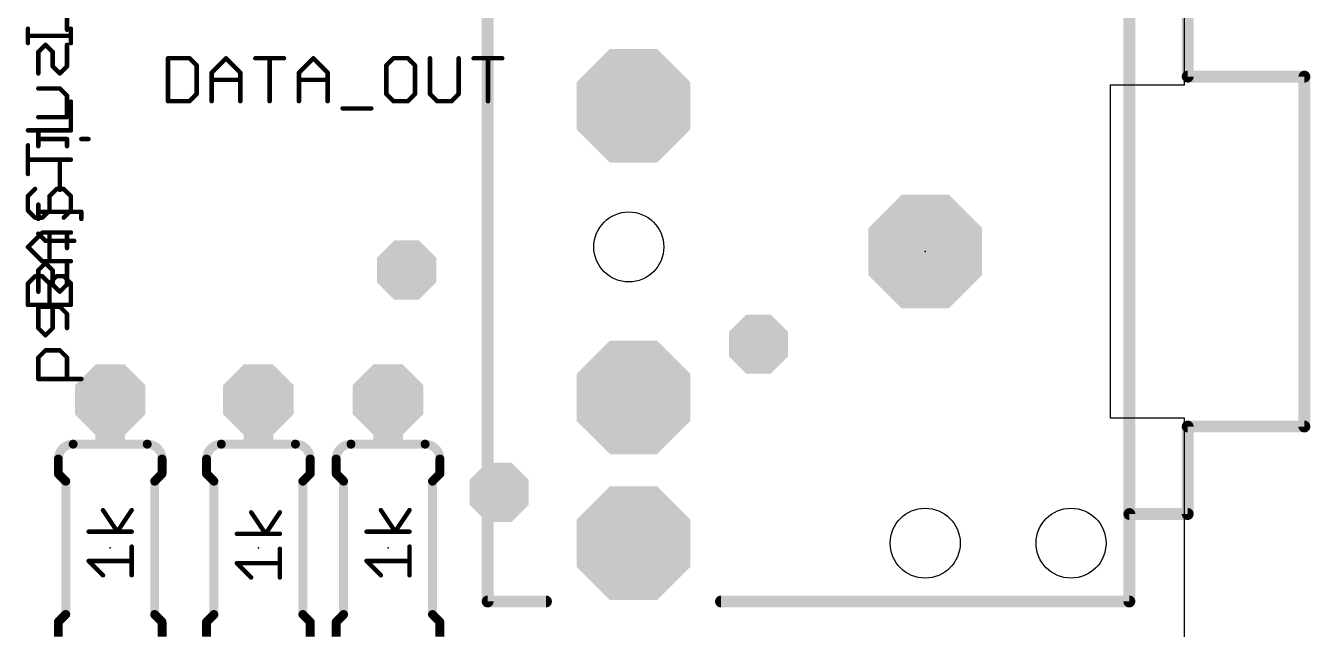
# Model space of a CAD drawing. Extents: x -2.2 to 51.7, y -0.4 to 51.
# Drawn here: x 29.67 to 51.69, y 12.26 to 22.61 of the extents above; entities that cross this region are included whole.
import ezdxf

# ---------------------------------------------------------------- set-up
doc = ezdxf.new("R2010")
doc.units = 0
for name, color, linetype in [('17', 94, 'CONTINUOUS'), ('18', 94, 'CONTINUOUS'), ('20', 178, 'CONTINUOUS'), ('21', 250, 'CONTINUOUS'), ('22', 250, 'CONTINUOUS'), ('23', 178, 'CONTINUOUS'), ('25', 250, 'CONTINUOUS'), ('27', 250, 'CONTINUOUS'), ('51', 250, 'CONTINUOUS')]:
    doc.layers.add(name, color=color, linetype=linetype)

# ---------------------------------------------------------------- blocks, each defined once
blk = doc.blocks.new('OCTAGONP')
at = {"const_width": 0.5}
blk.add_lwpolyline([(-0.25, -0.1036), (-0.25, 0.1036), (-0.1036, 0.25), (0.1036, 0.25), (0.25, 0.1036), (0.25, -0.1036), (0.1036, -0.25), (-0.1036, -0.25), (-0.25, -0.1036), (-0.25, 0.1036)], dxfattribs=at)
blk = doc.blocks.new('RECT')
blk.add_solid([(-0.5, -0.5), (0.5, -0.5), (-0.5, 0.5), (0.5, 0.5)])
blk = doc.blocks.new('OCTAGONV')
at = {"const_width": 0.5}
blk.add_lwpolyline([(-0.25, -0.1036), (-0.25, 0.1036), (-0.1036, 0.25), (0.1036, 0.25), (0.25, 0.1036), (0.25, -0.1036), (0.1036, -0.25), (-0.1036, -0.25), (-0.25, -0.1036), (-0.25, 0.1036)], dxfattribs=at)

msp = doc.modelspace()

# ---------------------------------------------------------------- linework, layer by layer
at = {"layer": '20'}
for p, q in [((49.53, 21.59), (49.53, 28.575)), ((48.26, 15.875), (48.26, 21.59)), ((48.26, 21.59), (49.53, 21.59)), ((49.53, 15.875), (48.26, 15.875)), ((49.53, 8.89), (49.53, 15.875))]:
    msp.add_line(p, q, dxfattribs=at)
for centre in [(40.005, 18.8125), (45.085, 13.7325), (47.585, 13.7325)]:
    msp.add_circle(centre, 0.6, dxfattribs=at)
at = {"layer": '21'}
for points, const_width in [([(37.585, 12.7325), (37.585, 24.7325)], 0.2032), ([(48.585, 12.7325), (48.585, 24.7325)], 0.2032), ([(29.7047, 22.3086), (29.7047, 22.5543)], 0.0762), ([(30.4419, 22.4315), (29.7047, 22.4315)], 0.0762), ([(30.4419, 22.3086), (30.4419, 22.5543)], 0.0762), ([(30.4419, 20.8118), (30.4419, 21.3032)], 0.0762), ([(29.7047, 20.8118), (30.4419, 20.8118)], 0.0762), ([(29.7047, 20.0633), (29.7047, 20.5548)], 0.0762), ([(30.4419, 20.3091), (29.7047, 20.3091)], 0.0762), ([(29.8275, 19.8064), (29.7047, 19.6835)], 0.0762), ([(30.0733, 19.6835), (30.1962, 19.8064)], 0.0762), ([(30.1962, 19.8064), (30.319, 19.8064)], 0.0762), ([(30.319, 19.8064), (30.4419, 19.6835)], 0.0762), ([(29.7047, 19.6835), (29.7047, 19.4378)], 0.0762), ([(30.0733, 19.4378), (30.0733, 19.6835)], 0.0762), ([(30.4419, 19.6835), (30.4419, 19.4378)], 0.0762), ([(29.7047, 19.4378), (29.8275, 19.3149)], 0.0762), ([(29.9504, 19.3149), (30.0733, 19.4378)], 0.0762), ([(30.4419, 19.4378), (30.319, 19.3149)], 0.0762), ([(29.8275, 19.3149), (29.9504, 19.3149)], 0.0762), ([(29.7047, 18.8123), (29.9504, 19.058)], 0.0762), ([(29.9504, 19.058), (30.4419, 19.058)], 0.0762), ([(30.0733, 18.5665), (30.0733, 19.058)], 0.0762), ([(29.9504, 18.5665), (29.7047, 18.8123)], 0.0762), ([(30.4419, 18.5665), (29.9504, 18.5665)], 0.0762), ([(29.7047, 18.1867), (29.8275, 18.3096)], 0.0762), ([(29.8275, 18.3096), (29.9504, 18.3096)], 0.0762), ([(29.9504, 18.3096), (30.0733, 18.1867)], 0.0762), ([(30.0733, 18.1867), (30.1962, 18.3096)], 0.0762), ([(30.1962, 18.3096), (30.319, 18.3096)], 0.0762), ([(30.319, 18.3096), (30.4419, 18.1867)], 0.0762), ([(29.7047, 17.8181), (29.7047, 18.1867)], 0.0762), ([(30.0733, 17.8181), (30.0733, 18.1867)], 0.0762), ([(30.4419, 18.1867), (30.4419, 17.8181)], 0.0762), ([(30.4419, 17.8181), (29.7047, 17.8181)], 0.0762), ([(30.226, 15.1765), (30.226, 14.9225)], 0.1524), ([(32.004, 15.1765), (32.004, 14.9225)], 0.1524), ([(32.766, 15.1765), (32.766, 14.9225)], 0.1524), ([(34.544, 15.1765), (34.544, 14.9225)], 0.1524), ([(34.9885, 15.1765), (34.9885, 14.9225)], 0.1524), ([(36.7665, 15.1765), (36.7665, 14.9225)], 0.1524), ([(30.353, 14.7955), (30.226, 14.9225)], 0.1524), ([(31.877, 14.7955), (32.004, 14.9225)], 0.1524), ([(32.893, 14.7955), (32.766, 14.9225)], 0.1524), ([(34.417, 14.7955), (34.544, 14.9225)], 0.1524), ([(35.1155, 14.7955), (34.9885, 14.9225)], 0.1524), ([(36.6395, 14.7955), (36.7665, 14.9225)], 0.1524), ([(30.353, 12.5095), (30.353, 14.7955)], 0.1524), ([(31.877, 12.5095), (31.877, 14.7955)], 0.1524), ([(32.893, 14.7955), (32.893, 12.5095)], 0.1524), ([(34.417, 14.7955), (34.417, 12.5095)], 0.1524), ([(35.1155, 12.5095), (35.1155, 14.7955)], 0.1524), ([(36.6395, 12.5095), (36.6395, 14.7955)], 0.1524), ([(37.585, 12.7325), (38.585, 12.7325)], 0.2032), ([(48.585, 12.7325), (41.585, 12.7325)], 0.2032), ([(30.353, 12.5095), (30.226, 12.3825)], 0.1524), ([(31.877, 12.5095), (32.004, 12.3825)], 0.1524), ([(32.893, 12.5095), (32.766, 12.3825)], 0.1524), ([(34.417, 12.5095), (34.544, 12.3825)], 0.1524), ([(35.1155, 12.5095), (34.9885, 12.3825)], 0.1524), ([(36.6395, 12.5095), (36.7665, 12.3825)], 0.1524), ([(30.226, 12.1285), (30.226, 12.3825)], 0.1524), ([(32.004, 12.1285), (32.004, 12.3825)], 0.1524), ([(32.766, 12.1285), (32.766, 12.3825)], 0.1524), ([(34.544, 12.1285), (34.544, 12.3825)], 0.1524), ([(34.9885, 12.1285), (34.9885, 12.3825)], 0.1524), ([(36.7665, 12.1285), (36.7665, 12.3825)], 0.1524)]:
    msp.add_lwpolyline(points, dxfattribs=dict(at, const_width=const_width))
for points, const_width in [([(29.7237, 22.5543, 1), (29.6856, 22.5543)], 0.0381), ([(29.7047, 22.4505, 1), (29.7047, 22.4124)], 0.0381), ([(30.461, 22.5543, 1), (30.4229, 22.5543)], 0.0381), ([(30.4419, 22.4124, 1), (30.4419, 22.4505)], 0.0381), ([(29.6856, 22.3086, 1), (29.7237, 22.3086)], 0.0381), ([(30.4229, 22.3086, 1), (30.461, 22.3086)], 0.0381), ([(30.461, 21.3032, 1), (30.4229, 21.3032)], 0.0381), ([(29.7047, 20.8308, 1), (29.7047, 20.7927)], 0.0381), ([(30.4229, 20.8118, 1), (30.461, 20.8118)], 0.0381), ([(30.4419, 20.7927, 1), (30.4419, 20.8308)], 0.0381), ([(29.7237, 20.5548, 1), (29.6856, 20.5548)], 0.0381), ([(29.7047, 20.3281, 1), (29.7047, 20.29)], 0.0381), ([(30.4419, 20.29, 1), (30.4419, 20.3281)], 0.0381), ([(29.6856, 20.0633, 1), (29.7237, 20.0633)], 0.0381), ([(29.841, 19.7929, 1), (29.8141, 19.8199)], 0.0381), ([(30.1962, 19.8255, 1), (30.1962, 19.7874)], 0.0381), ([(30.2096, 19.7929, 1), (30.1827, 19.8199)], 0.0381), ([(30.3325, 19.8199, 1), (30.3056, 19.7929)], 0.0381), ([(30.319, 19.7874, 1), (30.319, 19.8255)], 0.0381), ([(29.7237, 19.6835, 1), (29.6856, 19.6835)], 0.0381), ([(29.6912, 19.697, 1), (29.7181, 19.6701)], 0.0381), ([(30.0923, 19.6835, 1), (30.0542, 19.6835)], 0.0381), ([(30.0598, 19.697, 1), (30.0868, 19.6701)], 0.0381), ([(30.461, 19.6835, 1), (30.4229, 19.6835)], 0.0381), ([(30.4284, 19.6701, 1), (30.4554, 19.697)], 0.0381), ([(29.7181, 19.4513, 1), (29.6912, 19.4243)], 0.0381), ([(29.6856, 19.4378, 1), (29.7237, 19.4378)], 0.0381), ([(30.0542, 19.4378, 1), (30.0923, 19.4378)], 0.0381), ([(30.0868, 19.4243, 1), (30.0598, 19.4513)], 0.0381), ([(30.4229, 19.4378, 1), (30.461, 19.4378)], 0.0381), ([(30.4554, 19.4243, 1), (30.4284, 19.4513)], 0.0381), ([(29.8275, 19.334, 1), (29.8275, 19.2959)], 0.0381), ([(29.8141, 19.3015, 1), (29.841, 19.3284)], 0.0381), ([(29.9369, 19.3284, 1), (29.9639, 19.3015)], 0.0381), ([(29.9504, 19.2959, 1), (29.9504, 19.334)], 0.0381), ([(30.3056, 19.3284, 1), (30.3325, 19.3015)], 0.0381), ([(29.9504, 19.077, 1), (29.9504, 19.0389)], 0.0381), ([(29.9639, 19.0445, 1), (29.9369, 19.0715)], 0.0381), ([(30.0923, 19.058, 1), (30.0542, 19.058)], 0.0381), ([(30.4419, 19.0389, 1), (30.4419, 19.077)], 0.0381), ([(29.7181, 18.8257, 1), (29.6912, 18.7988)], 0.0381), ([(29.6912, 18.8257, 1), (29.7181, 18.7988)], 0.0381), ([(29.9504, 18.5856, 1), (29.9504, 18.5475)], 0.0381), ([(29.9369, 18.553, 1), (29.9639, 18.58)], 0.0381), ([(30.0542, 18.5665, 1), (30.0923, 18.5665)], 0.0381), ([(30.4419, 18.5475, 1), (30.4419, 18.5856)], 0.0381), ([(29.8275, 18.3286, 1), (29.8275, 18.2905)], 0.0381), ([(29.841, 18.2961, 1), (29.8141, 18.3231)], 0.0381), ([(29.9639, 18.3231, 1), (29.9369, 18.2961)], 0.0381), ([(29.9504, 18.2905, 1), (29.9504, 18.3286)], 0.0381), ([(30.1962, 18.3286, 1), (30.1962, 18.2905)], 0.0381), ([(30.2096, 18.2961, 1), (30.1827, 18.3231)], 0.0381), ([(30.3325, 18.3231, 1), (30.3056, 18.2961)], 0.0381), ([(30.319, 18.2905, 1), (30.319, 18.3286)], 0.0381), ([(29.6912, 18.2002, 1), (29.7181, 18.1732)], 0.0381), ([(29.7237, 18.1867, 1), (29.6856, 18.1867)], 0.0381), ([(30.0923, 18.1867, 1), (30.0542, 18.1867)], 0.0381), ([(30.0598, 18.2002, 1), (30.0868, 18.1732)], 0.0381), ([(30.0598, 18.1732, 1), (30.0868, 18.2002)], 0.0381), ([(30.461, 18.1867, 1), (30.4229, 18.1867)], 0.0381), ([(30.4284, 18.1732, 1), (30.4554, 18.2002)], 0.0381), ([(29.7047, 17.8372, 1), (29.7047, 17.7991)], 0.0381), ([(29.6856, 17.8181, 1), (29.7237, 17.8181)], 0.0381), ([(30.0542, 17.8181, 1), (30.0923, 17.8181)], 0.0381), ([(30.4229, 17.8181, 1), (30.461, 17.8181)], 0.0381), ([(30.4419, 17.7991, 1), (30.4419, 17.8372)], 0.0381), ([(30.48, 15.4305, 0.4142), (30.226, 15.1765)], 0.1524), ([(30.48, 15.3924, 1), (30.48, 15.4686)], 0.0762), ([(32.004, 15.1765, 0.4142), (31.75, 15.4305)], 0.1524), ([(31.75, 15.4686, 1), (31.75, 15.3924)], 0.0762), ([(33.02, 15.4305, 0.4142), (32.766, 15.1765)], 0.1524), ([(33.02, 15.3924, 1), (33.02, 15.4686)], 0.0762), ([(34.544, 15.1765, 0.4142), (34.29, 15.4305)], 0.1524), ([(34.29, 15.4686, 1), (34.29, 15.3924)], 0.0762), ([(35.2425, 15.4305, 0.4142), (34.9885, 15.1765)], 0.1524), ([(35.2425, 15.3924, 1), (35.2425, 15.4686)], 0.0762), ([(36.7665, 15.1765, 0.4142), (36.5125, 15.4305)], 0.1524), ([(36.5125, 15.4686, 1), (36.5125, 15.3924)], 0.0762), ([(30.2641, 15.1765, 1), (30.1879, 15.1765)], 0.0762), ([(30.1879, 15.1765, 1), (30.2641, 15.1765)], 0.0762), ([(32.0421, 15.1765, 1), (31.9659, 15.1765)], 0.0762), ([(31.9659, 15.1765, 1), (32.0421, 15.1765)], 0.0762), ([(32.8041, 15.1765, 1), (32.7279, 15.1765)], 0.0762), ([(32.7279, 15.1765, 1), (32.8041, 15.1765)], 0.0762), ([(34.5821, 15.1765, 1), (34.5059, 15.1765)], 0.0762), ([(34.5059, 15.1765, 1), (34.5821, 15.1765)], 0.0762), ([(35.0266, 15.1765, 1), (34.9504, 15.1765)], 0.0762), ([(34.9504, 15.1765, 1), (35.0266, 15.1765)], 0.0762), ([(36.8046, 15.1765, 1), (36.7284, 15.1765)], 0.0762), ([(36.7284, 15.1765, 1), (36.8046, 15.1765)], 0.0762), ([(30.2529, 14.9494, 1), (30.1991, 14.8956)], 0.0762), ([(32.0309, 14.8956, 1), (31.9771, 14.9494)], 0.0762), ([(32.7929, 14.9494, 1), (32.7391, 14.8956)], 0.0762), ([(34.5709, 14.8956, 1), (34.5171, 14.9494)], 0.0762), ([(35.0154, 14.9494, 1), (34.9616, 14.8956)], 0.0762), ([(36.7934, 14.8956, 1), (36.7396, 14.9494)], 0.0762), ([(30.1879, 14.9225, 1), (30.2641, 14.9225)], 0.0762), ([(30.3911, 14.7955, 1), (30.3149, 14.7955)], 0.0762), ([(30.3261, 14.7686, 1), (30.3799, 14.8224)], 0.0762), ([(31.9151, 14.7955, 1), (31.8389, 14.7955)], 0.0762), ([(31.8501, 14.8224, 1), (31.9039, 14.7686)], 0.0762), ([(31.9659, 14.9225, 1), (32.0421, 14.9225)], 0.0762), ([(32.7279, 14.9225, 1), (32.8041, 14.9225)], 0.0762), ([(32.9311, 14.7955, 1), (32.8549, 14.7955)], 0.0762), ([(32.8661, 14.7686, 1), (32.9199, 14.8224)], 0.0762), ([(34.4551, 14.7955, 1), (34.3789, 14.7955)], 0.0762), ([(34.3901, 14.8224, 1), (34.4439, 14.7686)], 0.0762), ([(34.5059, 14.9225, 1), (34.5821, 14.9225)], 0.0762), ([(34.9504, 14.9225, 1), (35.0266, 14.9225)], 0.0762), ([(35.1536, 14.7955, 1), (35.0774, 14.7955)], 0.0762), ([(35.0886, 14.7686, 1), (35.1424, 14.8224)], 0.0762), ([(36.6776, 14.7955, 1), (36.6014, 14.7955)], 0.0762), ([(36.6126, 14.8224, 1), (36.6664, 14.7686)], 0.0762), ([(36.7284, 14.9225, 1), (36.8046, 14.9225)], 0.0762), ([(37.585, 12.7833, 1), (37.585, 12.6817)], 0.1016), ([(37.5342, 12.7325, 1), (37.6358, 12.7325)], 0.1016), ([(38.585, 12.6817, 1), (38.585, 12.7833)], 0.1016), ([(41.585, 12.7833, 1), (41.585, 12.6817)], 0.1016), ([(48.5342, 12.7325, 1), (48.6358, 12.7325)], 0.1016), ([(48.585, 12.6817, 1), (48.585, 12.7833)], 0.1016), ([(30.3799, 12.4826, 1), (30.3261, 12.5364)], 0.0762), ([(31.9039, 12.5364, 1), (31.8501, 12.4826)], 0.0762), ([(32.9199, 12.4826, 1), (32.8661, 12.5364)], 0.0762), ([(34.4439, 12.5364, 1), (34.3901, 12.4826)], 0.0762), ([(35.1424, 12.4826, 1), (35.0886, 12.5364)], 0.0762), ([(36.6664, 12.5364, 1), (36.6126, 12.4826)], 0.0762), ([(30.2641, 12.3825, 1), (30.1879, 12.3825)], 0.0762), ([(30.1991, 12.4094, 1), (30.2529, 12.3556)], 0.0762), ([(30.3149, 12.5095, 1), (30.3911, 12.5095)], 0.0762), ([(31.8389, 12.5095, 1), (31.9151, 12.5095)], 0.0762), ([(32.0421, 12.3825, 1), (31.9659, 12.3825)], 0.0762), ([(31.9771, 12.3556, 1), (32.0309, 12.4094)], 0.0762), ([(32.8041, 12.3825, 1), (32.7279, 12.3825)], 0.0762), ([(32.7391, 12.4094, 1), (32.7929, 12.3556)], 0.0762), ([(32.8549, 12.5095, 1), (32.9311, 12.5095)], 0.0762), ([(34.3789, 12.5095, 1), (34.4551, 12.5095)], 0.0762), ([(34.5821, 12.3825, 1), (34.5059, 12.3825)], 0.0762), ([(34.5171, 12.3556, 1), (34.5709, 12.4094)], 0.0762), ([(35.0266, 12.3825, 1), (34.9504, 12.3825)], 0.0762), ([(34.9616, 12.4094, 1), (35.0154, 12.3556)], 0.0762), ([(35.0774, 12.5095, 1), (35.1536, 12.5095)], 0.0762), ([(36.6014, 12.5095, 1), (36.6776, 12.5095)], 0.0762), ([(36.8046, 12.3825, 1), (36.7284, 12.3825)], 0.0762), ([(36.7396, 12.3556, 1), (36.7934, 12.4094)], 0.0762)]:
    msp.add_lwpolyline(points, format="xyb", dxfattribs=dict(at, const_width=const_width))
at = {"layer": '22', "const_width": 0.0762}
for points in [[(30.3746, 22.5354), (30.3746, 22.7812)], [(29.8831, 22.1556), (30.006, 22.2785)], [(30.006, 22.2785), (30.1288, 22.1556)], [(30.3746, 21.9099), (30.3746, 22.2785)], [(29.8831, 21.787), (29.8831, 22.1556)], [(30.1288, 22.1556), (30.1288, 21.9099)], [(30.1288, 21.9099), (30.2517, 21.787)], [(30.2517, 21.787), (30.3746, 21.9099)], [(30.2517, 21.5301), (29.8831, 21.5301)], [(30.3746, 21.4072), (30.2517, 21.5301)], [(30.3746, 21.0386), (30.3746, 21.4072)], [(29.8831, 21.0386), (30.3746, 21.0386)], [(29.8831, 20.5397), (29.8831, 20.7854)], [(30.3746, 20.6625), (29.8831, 20.6625)], [(30.3746, 20.5397), (30.3746, 20.6625)], [(30.7432, 20.6625), (30.6203, 20.6625)], [(30.2517, 19.7912), (30.2517, 20.2827)], [(29.8831, 19.2923), (29.8831, 19.538)], [(30.6203, 19.4152), (29.8831, 19.4152)], [(30.6203, 19.2923), (30.6203, 19.4152)], [(30.006, 18.9162), (29.8831, 19.0391)], [(30.4975, 18.9162), (30.006, 18.9162)], [(30.3746, 18.7933), (30.3746, 19.0391)], [(29.8831, 18.4135), (30.006, 18.5364)], [(30.006, 18.5364), (30.1288, 18.4135)], [(30.3746, 18.1678), (30.3746, 18.5364)], [(29.8831, 18.0449), (29.8831, 18.4135)], [(30.1288, 18.4135), (30.1288, 18.1678)], [(30.1288, 18.1678), (30.2517, 18.0449)], [(30.2517, 18.0449), (30.3746, 18.1678)], [(30.2517, 17.788), (29.8831, 17.788)], [(29.8831, 17.788), (29.8831, 17.4194)], [(30.1288, 17.4194), (30.1288, 17.788)], [(30.3746, 17.6651), (30.2517, 17.788)], [(30.3746, 17.4194), (30.3746, 17.6651)], [(29.8831, 17.4194), (30.006, 17.2965)], [(30.006, 17.2965), (30.1288, 17.4194)], [(29.8831, 16.9167), (30.006, 17.0396)], [(30.006, 17.0396), (30.2517, 17.0396)], [(30.2517, 17.0396), (30.3746, 16.9167)], [(29.8831, 16.5481), (29.8831, 16.9167)], [(30.3746, 16.9167), (30.3746, 16.5481)], [(30.6203, 16.5481), (29.8831, 16.5481)]]:
    msp.add_lwpolyline(points, dxfattribs=at)
at = {"layer": '22', "const_width": 0.0381}
for points in [[(30.3555, 22.5354, 1), (30.3936, 22.5354)], [(30.0194, 22.292, 1), (29.9925, 22.265)], [(30.0194, 22.265, 1), (29.9925, 22.292)], [(30.3936, 22.2785, 1), (30.3555, 22.2785)], [(29.8696, 22.1691, 1), (29.8966, 22.1422)], [(29.9022, 22.1556, 1), (29.8641, 22.1556)], [(30.1479, 22.1556, 1), (30.1098, 22.1556)], [(30.1154, 22.1422, 1), (30.1423, 22.1691)], [(29.8641, 21.787, 1), (29.9022, 21.787)], [(30.1098, 21.9099, 1), (30.1479, 21.9099)], [(30.1423, 21.9233, 1), (30.1154, 21.8964)], [(30.2382, 21.8005, 1), (30.2652, 21.7735)], [(30.2382, 21.7735, 1), (30.2652, 21.8005)], [(30.3555, 21.9099, 1), (30.3936, 21.9099)], [(30.3881, 21.8964, 1), (30.3611, 21.9233)], [(29.8831, 21.5491, 1), (29.8831, 21.511)], [(30.2652, 21.5435, 1), (30.2382, 21.5166)], [(30.2517, 21.511, 1), (30.2517, 21.5491)], [(30.3936, 21.4072, 1), (30.3555, 21.4072)], [(30.3611, 21.3937, 1), (30.3881, 21.4207)], [(29.8831, 21.0576, 1), (29.8831, 21.0195)], [(30.3555, 21.0386, 1), (30.3936, 21.0386)], [(30.3746, 21.0195, 1), (30.3746, 21.0576)], [(29.8831, 20.6816, 1), (29.8831, 20.6435)], [(29.9022, 20.7854, 1), (29.8641, 20.7854)], [(30.3936, 20.6625, 1), (30.3555, 20.6625)], [(30.3746, 20.6435, 1), (30.3746, 20.6816)], [(30.6203, 20.6816, 1), (30.6203, 20.6435)], [(30.7432, 20.6435, 1), (30.7432, 20.6816)], [(29.8641, 20.5397, 1), (29.9022, 20.5397)], [(30.3555, 20.5397, 1), (30.3936, 20.5397)], [(30.2708, 20.2827, 1), (30.2327, 20.2827)], [(30.2327, 19.7912, 1), (30.2708, 19.7912)], [(29.8831, 19.4342, 1), (29.8831, 19.3961)], [(29.9022, 19.538, 1), (29.8641, 19.538)], [(30.6394, 19.4152, 1), (30.6013, 19.4152)], [(30.6203, 19.3961, 1), (30.6203, 19.4342)], [(29.8641, 19.2923, 1), (29.9022, 19.2923)], [(30.6013, 19.2923, 1), (30.6394, 19.2923)], [(29.8966, 19.0526, 1), (29.8696, 19.0256)], [(30.006, 18.9353, 1), (30.006, 18.8972)], [(29.9925, 18.9027, 1), (30.0194, 18.9297)], [(30.3936, 19.0391, 1), (30.3555, 19.0391)], [(30.4975, 18.8972, 1), (30.4975, 18.9353)], [(30.3555, 18.7933, 1), (30.3936, 18.7933)], [(30.0194, 18.5499, 1), (29.9925, 18.5229)], [(30.0194, 18.5229, 1), (29.9925, 18.5499)], [(30.3936, 18.5364, 1), (30.3555, 18.5364)], [(29.8696, 18.427, 1), (29.8966, 18.4001)], [(29.9022, 18.4135, 1), (29.8641, 18.4135)], [(30.1479, 18.4135, 1), (30.1098, 18.4135)], [(30.1154, 18.4001, 1), (30.1423, 18.427)], [(29.8641, 18.0449, 1), (29.9022, 18.0449)], [(30.1423, 18.1813, 1), (30.1154, 18.1543)], [(30.1098, 18.1678, 1), (30.1479, 18.1678)], [(30.2382, 18.0584, 1), (30.2652, 18.0315)], [(30.2382, 18.0315, 1), (30.2652, 18.0584)], [(30.3555, 18.1678, 1), (30.3936, 18.1678)], [(30.3881, 18.1543, 1), (30.3611, 18.1813)], [(29.8831, 17.8071, 1), (29.8831, 17.769)], [(29.9022, 17.788, 1), (29.8641, 17.788)], [(30.1479, 17.788, 1), (30.1098, 17.788)], [(30.2652, 17.8015, 1), (30.2382, 17.7745)], [(30.2517, 17.769, 1), (30.2517, 17.8071)], [(30.3936, 17.6651, 1), (30.3555, 17.6651)], [(30.3611, 17.6517, 1), (30.3881, 17.6786)], [(29.8966, 17.4329, 1), (29.8696, 17.4059)], [(29.8641, 17.4194, 1), (29.9022, 17.4194)], [(30.1098, 17.4194, 1), (30.1479, 17.4194)], [(30.1423, 17.4059, 1), (30.1154, 17.4329)], [(30.3555, 17.4194, 1), (30.3936, 17.4194)], [(29.9925, 17.31, 1), (30.0194, 17.283)], [(29.9925, 17.283, 1), (30.0194, 17.31)], [(30.006, 17.0586, 1), (30.006, 17.0205)], [(30.0194, 17.0261, 1), (29.9925, 17.0531)], [(30.2652, 17.0531, 1), (30.2382, 17.0261)], [(30.2517, 17.0205, 1), (30.2517, 17.0586)], [(29.8696, 16.9302, 1), (29.8966, 16.9032)], [(29.9022, 16.9167, 1), (29.8641, 16.9167)], [(30.3936, 16.9167, 1), (30.3555, 16.9167)], [(30.3611, 16.9032, 1), (30.3881, 16.9302)], [(29.8831, 16.5672, 1), (29.8831, 16.5291)], [(29.8641, 16.5481, 1), (29.9022, 16.5481)], [(30.3555, 16.5481, 1), (30.3936, 16.5481)], [(30.6203, 16.5291, 1), (30.6203, 16.5672)]]:
    msp.add_lwpolyline(points, format="xyb", dxfattribs=at)
at = {"layer": '23'}
for p in [(45.085, 18.7325), (31.115, 13.6525), (33.655, 13.6525), (35.8775, 13.6525)]:
    msp.add_point(p, dxfattribs=at)
at = {"layer": '25', "const_width": 0.0381}
for points in [[(32.1056, 22.0669, 1), (32.1056, 22.0288)], [(32.1247, 22.0478, 1), (32.0866, 22.0478)], [(32.4877, 22.0613, 1), (32.4607, 22.0344)], [(32.4742, 22.0288, 1), (32.4742, 22.0669)], [(33.1132, 22.0613, 1), (33.0863, 22.0344)], [(33.1132, 22.0344, 1), (33.0863, 22.0613)], [(33.6024, 22.0669, 1), (33.6024, 22.0288)], [(33.8672, 22.0478, 1), (33.8291, 22.0478)], [(34.0939, 22.0288, 1), (34.0939, 22.0669)], [(34.6101, 22.0613, 1), (34.5831, 22.0344)], [(34.6101, 22.0344, 1), (34.5831, 22.0613)], [(35.9705, 22.0669, 1), (35.9705, 22.0288)], [(35.984, 22.0344, 1), (35.9571, 22.0613)], [(36.2298, 22.0613, 1), (36.2028, 22.0344)], [(36.2163, 22.0288, 1), (36.2163, 22.0669)], [(36.6151, 22.0478, 1), (36.577, 22.0478)], [(37.1066, 22.0478, 1), (37.0685, 22.0478)], [(37.3445, 22.0669, 1), (37.3445, 22.0288)], [(37.6093, 22.0478, 1), (37.5712, 22.0478)], [(37.836, 22.0288, 1), (37.836, 22.0669)], [(32.6161, 21.925, 1), (32.578, 21.925)], [(32.5836, 21.9115, 1), (32.6106, 21.9384)], [(32.8405, 21.8156, 1), (32.8675, 21.7886)], [(32.8731, 21.8021, 1), (32.835, 21.8021)], [(33.3646, 21.8021, 1), (33.3265, 21.8021)], [(33.332, 21.7886, 1), (33.359, 21.8156)], [(34.3374, 21.8156, 1), (34.3643, 21.7886)], [(34.3699, 21.8021, 1), (34.3318, 21.8021)], [(34.8614, 21.8021, 1), (34.8233, 21.8021)], [(34.8289, 21.7886, 1), (34.8558, 21.8156)], [(35.8667, 21.925, 1), (35.8286, 21.925)], [(35.8342, 21.9384, 1), (35.8611, 21.9115)], [(36.3582, 21.925, 1), (36.3201, 21.925)], [(36.3257, 21.9115, 1), (36.3526, 21.9384)], [(32.854, 21.6983, 1), (32.854, 21.6602)], [(33.3455, 21.6602, 1), (33.3455, 21.6983)], [(34.3508, 21.6983, 1), (34.3508, 21.6602)], [(34.8423, 21.6602, 1), (34.8423, 21.6983)], [(32.578, 21.4335, 1), (32.6161, 21.4335)], [(32.6106, 21.42, 1), (32.5836, 21.4469)], [(35.8611, 21.4469, 1), (35.8342, 21.42)], [(35.8286, 21.4335, 1), (35.8667, 21.4335)], [(36.3201, 21.4335, 1), (36.3582, 21.4335)], [(36.3526, 21.42, 1), (36.3257, 21.4469)], [(36.577, 21.4335, 1), (36.6151, 21.4335)], [(36.6096, 21.4469, 1), (36.5826, 21.42)], [(37.0685, 21.4335, 1), (37.1066, 21.4335)], [(37.101, 21.42, 1), (37.0741, 21.4469)], [(32.1056, 21.3297, 1), (32.1056, 21.2916)], [(32.0866, 21.3106, 1), (32.1247, 21.3106)], [(32.4607, 21.3241, 1), (32.4877, 21.2971)], [(32.4742, 21.2916, 1), (32.4742, 21.3297)], [(32.835, 21.3106, 1), (32.8731, 21.3106)], [(33.3265, 21.3106, 1), (33.3646, 21.3106)], [(33.8291, 21.3106, 1), (33.8672, 21.3106)], [(34.3318, 21.3106, 1), (34.3699, 21.3106)], [(34.8233, 21.3106, 1), (34.8614, 21.3106)], [(35.0993, 21.2068, 1), (35.0993, 21.1687)], [(35.5907, 21.1687, 1), (35.5907, 21.2068)], [(35.9705, 21.3297, 1), (35.9705, 21.2916)], [(35.9571, 21.2971, 1), (35.984, 21.3241)], [(36.2028, 21.3241, 1), (36.2298, 21.2971)], [(36.2163, 21.2916, 1), (36.2163, 21.3297)], [(36.719, 21.3297, 1), (36.719, 21.2916)], [(36.7055, 21.2971, 1), (36.7324, 21.3241)], [(36.9512, 21.3241, 1), (36.9782, 21.2971)], [(36.9647, 21.2916, 1), (36.9647, 21.3297)], [(37.5712, 21.3106, 1), (37.6093, 21.3106)]]:
    msp.add_lwpolyline(points, format="xyb", dxfattribs=at)
at = {"layer": '25', "const_width": 0.0762}
for points in [[(32.1056, 22.0478), (32.1056, 21.3106)], [(32.4742, 22.0478), (32.1056, 22.0478)], [(32.5971, 21.925), (32.4742, 22.0478)], [(32.854, 21.8021), (33.0998, 22.0478)], [(33.0998, 22.0478), (33.3455, 21.8021)], [(33.6024, 22.0478), (34.0939, 22.0478)], [(33.8482, 21.3106), (33.8482, 22.0478)], [(34.3508, 21.8021), (34.5966, 22.0478)], [(34.5966, 22.0478), (34.8423, 21.8021)], [(35.9705, 22.0478), (35.8477, 21.925)], [(36.2163, 22.0478), (35.9705, 22.0478)], [(36.3392, 21.925), (36.2163, 22.0478)], [(36.5961, 22.0478), (36.5961, 21.4335)], [(37.0876, 21.4335), (37.0876, 22.0478)], [(37.3445, 22.0478), (37.836, 22.0478)], [(37.5903, 21.3106), (37.5903, 22.0478)], [(32.5971, 21.4335), (32.5971, 21.925)], [(32.854, 21.3106), (32.854, 21.8021)], [(33.3455, 21.8021), (33.3455, 21.3106)], [(34.3508, 21.3106), (34.3508, 21.8021)], [(34.8423, 21.8021), (34.8423, 21.3106)], [(35.8477, 21.925), (35.8477, 21.4335)], [(36.3392, 21.4335), (36.3392, 21.925)], [(32.854, 21.6792), (33.3455, 21.6792)], [(34.3508, 21.6792), (34.8423, 21.6792)], [(32.4742, 21.3106), (32.5971, 21.4335)], [(35.8477, 21.4335), (35.9705, 21.3106)], [(36.2163, 21.3106), (36.3392, 21.4335)], [(36.5961, 21.4335), (36.719, 21.3106)], [(36.9647, 21.3106), (37.0876, 21.4335)], [(32.1056, 21.3106), (32.4742, 21.3106)], [(35.0993, 21.1877), (35.5907, 21.1877)], [(35.9705, 21.3106), (36.2163, 21.3106)], [(36.719, 21.3106), (36.9647, 21.3106)]]:
    msp.add_lwpolyline(points, dxfattribs=at)
at = {"layer": '27', "const_width": 0.0762}
for points in [[(31.2376, 13.9305), (30.9918, 14.2991)], [(31.4833, 14.2991), (31.2376, 13.9305)], [(36.0001, 13.9305), (35.7543, 14.2991)], [(36.2458, 14.2991), (36.0001, 13.9305)], [(33.7776, 13.8929), (33.5318, 14.2615)], [(34.0233, 14.2615), (33.7776, 13.8929)], [(31.4833, 13.9305), (30.7461, 13.9305)], [(34.0233, 13.8929), (33.2861, 13.8929)], [(36.2458, 13.9305), (35.5086, 13.9305)], [(31.4833, 13.1821), (31.4833, 13.6736)], [(34.0233, 13.1445), (34.0233, 13.636)], [(36.2458, 13.1821), (36.2458, 13.6736)], [(30.9918, 13.1821), (30.7461, 13.4278)], [(30.7461, 13.4278), (31.4833, 13.4278)], [(35.7543, 13.1821), (35.5086, 13.4278)], [(35.5086, 13.4278), (36.2458, 13.4278)], [(33.5318, 13.1445), (33.2861, 13.3902)], [(33.2861, 13.3902), (34.0233, 13.3902)]]:
    msp.add_lwpolyline(points, dxfattribs=at)
at = {"layer": '27', "const_width": 0.0381}
for points in [[(31.0077, 14.3097, 1), (30.976, 14.2886)], [(31.4992, 14.2886, 1), (31.4674, 14.3097)], [(35.7702, 14.3097, 1), (35.7385, 14.2886)], [(36.2617, 14.2886, 1), (36.2299, 14.3097)], [(33.5477, 14.2721, 1), (33.516, 14.251)], [(34.0392, 14.251, 1), (34.0074, 14.2721)], [(30.7461, 13.9496, 1), (30.7461, 13.9115)], [(31.2217, 13.9411, 1), (31.2534, 13.92)], [(31.2217, 13.92, 1), (31.2534, 13.9411)], [(31.4833, 13.9115, 1), (31.4833, 13.9496)], [(33.2861, 13.912, 1), (33.2861, 13.8739)], [(33.7617, 13.9035, 1), (33.7934, 13.8823)], [(33.7617, 13.8823, 1), (33.7934, 13.9035)], [(34.0233, 13.8739, 1), (34.0233, 13.912)], [(35.5086, 13.9496, 1), (35.5086, 13.9115)], [(35.9842, 13.9411, 1), (36.0159, 13.92)], [(35.9842, 13.92, 1), (36.0159, 13.9411)], [(36.2458, 13.9115, 1), (36.2458, 13.9496)], [(31.5023, 13.6736, 1), (31.4642, 13.6736)], [(34.0423, 13.636, 1), (34.0042, 13.636)], [(36.2649, 13.6736, 1), (36.2268, 13.6736)], [(30.7595, 13.4413, 1), (30.7326, 13.4144)], [(30.7461, 13.4469, 1), (30.7461, 13.4088)], [(31.4833, 13.4088, 1), (31.4833, 13.4469)], [(35.522, 13.4413, 1), (35.4951, 13.4144)], [(35.5086, 13.4469, 1), (35.5086, 13.4088)], [(36.2458, 13.4088, 1), (36.2458, 13.4469)], [(30.9783, 13.1686, 1), (31.0053, 13.1956)], [(33.2861, 13.4093, 1), (33.2861, 13.3712)], [(33.2995, 13.4037, 1), (33.2726, 13.3768)], [(34.0233, 13.3712, 1), (34.0233, 13.4093)], [(35.7408, 13.1686, 1), (35.7678, 13.1956)], [(31.4642, 13.1821, 1), (31.5023, 13.1821)], [(33.5183, 13.131, 1), (33.5453, 13.158)], [(34.0042, 13.1445, 1), (34.0423, 13.1445)], [(36.2268, 13.1821, 1), (36.2649, 13.1821)]]:
    msp.add_lwpolyline(points, format="xyb", dxfattribs=at)
at = {"layer": '51'}
for points, const_width in [([(49.585, 21.7325), (49.585, 23.2325)], 0.2032), ([(51.585, 21.7325), (49.585, 21.7325)], 0.2032), ([(51.585, 15.7325), (51.585, 21.7325)], 0.2032), ([(31.115, 16.1925), (31.115, 15.6845)], 0.508), ([(33.655, 16.1925), (33.655, 15.6845)], 0.508), ([(35.8775, 16.1925), (35.8775, 15.6845)], 0.508), ([(49.585, 14.2325), (49.585, 15.7325)], 0.2032), ([(51.585, 15.7325), (49.585, 15.7325)], 0.2032), ([(30.48, 15.4305), (31.75, 15.4305)], 0.1524), ([(34.29, 15.4305), (33.02, 15.4305)], 0.1524), ([(35.2425, 15.4305), (36.5125, 15.4305)], 0.1524), ([(48.585, 12.7325), (48.585, 14.2325)], 0.2032), ([(49.585, 14.2325), (48.585, 14.2325)], 0.2032)]:
    msp.add_lwpolyline(points, dxfattribs=dict(at, const_width=const_width))
for points, const_width in [([(49.585, 21.7833, 1), (49.585, 21.6817)], 0.1016), ([(51.6358, 21.7325, 1), (51.5342, 21.7325)], 0.1016), ([(51.585, 21.6817, 1), (51.585, 21.7833)], 0.1016), ([(49.5342, 21.7325, 1), (49.6358, 21.7325)], 0.1016), ([(31.242, 16.1925, 1), (30.988, 16.1925)], 0.254), ([(33.782, 16.1925, 1), (33.528, 16.1925)], 0.254), ([(36.0045, 16.1925, 1), (35.7505, 16.1925)], 0.254), ([(30.988, 15.6845, 1), (31.242, 15.6845)], 0.254), ([(33.528, 15.6845, 1), (33.782, 15.6845)], 0.254), ([(35.7505, 15.6845, 1), (36.0045, 15.6845)], 0.254), ([(49.6358, 15.7325, 1), (49.5342, 15.7325)], 0.1016), ([(49.585, 15.7833, 1), (49.585, 15.6817)], 0.1016), ([(51.5342, 15.7325, 1), (51.6358, 15.7325)], 0.1016), ([(51.585, 15.6817, 1), (51.585, 15.7833)], 0.1016), ([(30.48, 15.4686, 1), (30.48, 15.3924)], 0.0762), ([(31.75, 15.3924, 1), (31.75, 15.4686)], 0.0762), ([(33.02, 15.4686, 1), (33.02, 15.3924)], 0.0762), ([(34.29, 15.3924, 1), (34.29, 15.4686)], 0.0762), ([(35.2425, 15.4686, 1), (35.2425, 15.3924)], 0.0762), ([(36.5125, 15.3924, 1), (36.5125, 15.4686)], 0.0762), ([(48.6358, 14.2325, 1), (48.5342, 14.2325)], 0.1016), ([(48.585, 14.2833, 1), (48.585, 14.1817)], 0.1016), ([(49.585, 14.1817, 1), (49.585, 14.2833)], 0.1016), ([(49.5342, 14.2325, 1), (49.6358, 14.2325)], 0.1016), ([(48.5342, 12.7325, 1), (48.6358, 12.7325)], 0.1016)]:
    msp.add_lwpolyline(points, format="xyb", dxfattribs=dict(at, const_width=const_width))

# ---------------------------------------------------------------- block references
at = {"layer": '17'}
for p, xscale, yscale, rotation in [((40.085, 21.2325), 1.95, 1.95, 180), ((40.085, 21.2325), 1.95, 1.95, 180), ((45.085, 18.7325), 1.95, 1.95, 180), ((45.085, 18.7325), 1.95, 1.95, 180), ((40.085, 16.2325), 1.95, 1.95, 180), ((40.085, 16.2325), 1.95, 1.95, 180), ((31.115, 16.1925), 1.208, 1.208, 270), ((31.115, 16.1925), 1.208, 1.208, 270), ((33.655, 16.1925), 1.208, 1.208, 90), ((33.655, 16.1925), 1.208, 1.208, 90), ((35.8775, 16.1925), 1.208, 1.208, 270), ((35.8775, 16.1925), 1.208, 1.208, 270), ((40.085, 13.7325), 1.95, 1.95, 180), ((40.085, 13.7325), 1.95, 1.95, 180)]:
    msp.add_blockref('OCTAGONP', p, dxfattribs=dict(at, xscale=xscale, yscale=yscale, rotation=rotation))
at = {"layer": '18', "xscale": 1.016, "yscale": 1.016}
for p in [(36.195, 18.415), (42.2275, 17.145), (37.7825, 14.605)]:
    msp.add_blockref('OCTAGONV', p, dxfattribs=at)
at = {"layer": '51', "xscale": 0.254, "yscale": 0.508}
for p, rotation in [((31.115, 15.5575), 270), ((33.655, 15.5575), 90), ((35.8775, 15.5575), 270)]:
    msp.add_blockref('RECT', p, dxfattribs=dict(at, rotation=rotation))

doc.saveas('drawing.dxf')
